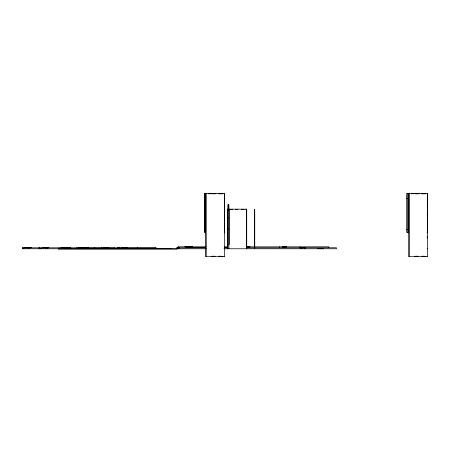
<?xml version="1.0" encoding="UTF-8"?>
<svg xmlns="http://www.w3.org/2000/svg" width="450" height="450" viewBox="0 0 450 450"><rect width="100%" height="100%" fill="white"/><g stroke="black" fill="none" stroke-linecap="round" stroke-linejoin="round"><path stroke-width="0.67" d="M205.583 232.92L205.583 193.314L205.583 256.686L224.398 256.686L224.398 193.314L204.593 193.314L204.593 232.425L205.583 232.425M224.398 232.92L224.398 193.314M408.684 232.92L408.684 193.314L408.684 256.686L427.5 256.686L427.5 193.314L406.704 193.314L406.704 232.425L408.684 232.425M427.5 232.92L427.5 193.314M414.045 193.708L411.334 193.77M232.611 209.447L229.995 209.447M427.168 201.566L427.5 201.549M224.066 193.601L224.398 193.601M427.168 193.601L427.5 193.601M211.179 193.686L213.834 193.686M219.763 193.686L222.418 193.686M224.066 193.641L224.398 193.641M414.281 193.686L416.936 193.686M422.865 193.686L425.526 193.686M427.168 193.641L427.5 193.641M212.513 193.725L215.184 193.725M218.458 193.725L221.428 193.725M415.614 193.725L418.286 193.725M421.56 193.725L424.536 193.725M204.593 198.591L204.924 198.591M406.704 198.591L407.036 198.591M407.363 198.591L407.694 198.591M427.168 204.593L427.5 204.593M427.168 205.554L427.5 205.554M228.24 209.323L228.566 209.323M235.277 209.447L237.921 209.447M241.543 209.447L244.187 209.447M245.835 209.447L246.167 209.154M246.724 209.486L246.392 209.486L246.392 248.479L246.724 248.479M227.908 209.649L228.898 209.649M228.898 209.981L229.23 209.981L229.23 244.474L228.898 244.474M227.351 210.105L228.009 210.105M427.168 214.498L427.5 214.498M427.168 214.796L427.5 214.796M227.351 217.429L228.009 217.429M227.351 218.379L228.009 218.379M427.168 223.082L427.5 223.082M427.168 225.36L427.5 225.36M227.351 228.628L228.009 228.628M204.593 229.449L204.924 229.449M406.704 229.449L407.036 229.449M407.363 229.449L407.694 229.449M227.351 229.579L228.009 229.579M427.168 232.594L427.5 232.594M427.168 232.633L427.5 232.633M427.168 236.256L427.5 236.256M427.168 237.915L427.5 237.915M184.989 246.538L192.42 246.538L192.42 246.87M246.313 246.538L249.868 246.538L249.868 246.87M282.341 246.538L286.307 246.538L286.284 246.87M205.971 246.825L178.037 246.825L178.037 247.776M224.128 246.825L227.621 246.825M246.696 246.87L328.882 246.825L328.882 247.776M24.418 247.489L31.202 247.489L31.202 247.815M42.773 247.489L48.797 247.489L48.797 247.815M61.003 247.489L70.149 247.489L70.149 247.815M78.497 247.489L88.734 247.489L88.734 247.815M205.65 247.528L186.671 247.528L186.683 246.87M224.612 247.528L227.424 247.528M299.767 247.489L302.169 247.489L302.169 247.815M179.207 247.776L176.67 247.776L176.67 248.766M301.421 247.776L336.476 247.776L336.476 248.766L223.999 248.766M155.998 247.815L22.5 247.815L22.5 248.766L206.201 248.766M205.746 247.815L177.424 247.815L177.424 248.766M224.398 247.815L227.453 247.815M246.358 247.815L305.184 247.815L305.184 248.766M76.753 248.107L78.851 248.107M88.627 248.107L103.292 248.107M108.877 248.107L114.469 248.107L114.463 247.815M118.26 248.107L121.753 248.107M126.641 248.107L155.976 248.107M176.67 248.107L179.207 248.107M155.79 248.434L171.191 248.434L171.191 248.766M246.392 248.434L246.724 248.434M317.452 248.434L323.471 248.434L323.471 248.766M94.433 248.479L101.391 248.479L101.391 247.815M101.722 248.479L137.537 248.479M137.818 248.479L155.976 248.479M211.179 256.314L213.834 256.314M219.763 256.314L222.418 256.314M224.066 256.343L224.398 256.343L224.066 256.399M414.281 256.314L416.936 256.314M422.865 256.314L425.526 256.314M427.168 256.343L427.5 256.343L427.168 256.399M427.168 248.434L427.5 248.451M425.52 193.77L421.56 193.77M424.198 256.23L421.56 256.23M419.254 193.77L415.614 193.77M418.258 256.23L415.614 256.23M409.343 193.314L409.343 256.686M407.694 193.314L407.694 232.425M323.218 248.434L323.218 248.766M321.784 248.434L321.806 248.766M321.637 248.434L321.637 248.766M321.176 248.434L321.176 248.766M321.002 248.434L320.991 248.766M320.839 248.434L320.839 248.766M320.58 248.434L320.58 248.766M320.361 248.434L320.338 248.766M320.034 248.434L320.034 248.766M320.017 248.434L320.017 248.766M319.787 248.434L319.787 248.766M319.613 248.434L319.613 248.766M319.343 248.434L319.343 248.766M318.6 248.434L318.6 248.766M318.527 248.434L318.527 248.766M318.004 248.434L318.004 248.766M317.571 248.434L317.571 248.766M305.083 247.815L305.083 248.766M302.029 247.489L302.029 247.815M301.899 247.489L301.899 247.815M301.674 247.489L301.674 247.815M301.534 247.489L301.534 247.815M301.455 247.489L301.455 247.815M301.247 247.489L301.196 247.815M300.791 247.489L300.769 247.815M300.634 247.489L300.634 247.815M300.606 247.489L300.606 247.815M300.308 247.489L300.262 247.815M300.066 246.87L300.06 247.815M299.97 247.489L300.026 247.815M286.267 246.538L286.267 246.87M285.907 246.538L285.907 246.87M285.846 246.538L285.846 246.87M285.677 246.538L285.677 246.87M285.238 246.538L285.249 246.87M285.097 246.538L285.097 246.87M285.03 246.538L285.03 246.87M284.895 246.538L284.895 246.87M284.822 246.538L284.822 246.87M284.749 246.538L284.766 246.87M284.636 246.538L284.636 246.87M284.423 246.538L284.445 246.87M284.287 246.538L284.287 246.87M284.141 246.538L284.214 246.87M283.838 246.538L283.838 246.87M283.579 246.538L283.59 246.87M283.146 246.538L283.151 246.87M283.005 246.538L283.005 246.87M282.971 246.538L282.971 246.87M282.859 246.538L282.859 246.87M282.538 246.538L282.538 246.87M282.398 246.538L282.398 246.87M279.523 246.87L279.523 247.815M249.761 246.538L249.761 246.87M249.677 246.538L249.677 246.87M249.514 246.538L249.514 246.87M249.306 246.538L249.306 246.87M249.086 246.538L249.086 246.87M248.889 246.538L248.889 246.87M248.822 246.538L248.822 246.87M248.754 246.538L248.743 246.87M248.648 246.538L248.597 246.87M248.473 246.538L248.49 246.87M248.31 246.538L248.31 246.87M248.248 246.538L248.248 246.87M246.977 246.538L246.977 246.87M246.724 248.766L246.724 209.154L227.351 209.154L227.351 248.766M246.656 246.538L246.656 246.87M246.538 246.538L246.538 246.87M228.898 248.766L228.898 204.699L227.908 204.699L227.908 248.766M228.566 204.699L228.566 209.981M228.24 204.699L228.24 209.981M222.418 193.77L218.458 193.77M221.096 256.23L218.458 256.23M216.152 193.77L212.513 193.77M215.156 256.23L212.513 256.23M210.87 193.77L208.226 193.77M206.241 193.314L206.241 256.686M204.924 193.314L204.924 232.425M192.206 246.538L192.206 246.87M191.908 246.538L191.908 246.87M191.464 246.538L191.464 246.87M191.008 246.538L191.008 246.87M190.755 246.538L190.794 246.87M190.586 246.538L190.586 246.87M190.496 246.538L190.496 246.87M190.052 246.538L190.052 246.87M189.996 246.538L189.996 246.87M189.596 246.538L189.596 246.87M189.343 246.538L189.343 246.87M188.561 246.538L188.584 246.87M187.796 246.538L187.796 246.87M187.695 246.538L187.695 246.87M187.554 246.538L187.549 246.87M187.149 246.538L187.149 246.87M186.953 246.538L186.953 246.87M186.857 246.538L186.857 246.87M186.778 246.538L186.778 246.87M186.519 246.538L186.519 246.87M186.384 246.538L186.384 246.87M186.143 246.538L186.143 246.87M185.541 246.538L185.541 246.87M185.445 246.538L185.445 246.87M185.366 246.538L185.366 246.87M185.107 246.538L185.107 246.87M178.431 246.87L178.431 248.766M177.879 247.815L177.879 248.479M177.806 247.776L177.756 248.479M177.711 247.815L177.711 248.479M177.126 248.766L177.126 249.097L58.297 249.097L58.297 248.766M155.976 247.815L155.976 248.766M137.537 247.815L137.537 248.766M126.962 247.815L126.962 247.489L121.416 247.489L121.416 247.815M126.765 247.489L126.765 247.815M126.264 247.489L126.264 247.815M126.242 247.489L126.242 247.815M124.976 247.489L124.976 247.815M124.836 247.489L124.808 247.815M124.492 247.489L124.492 247.815M122.867 247.489L122.867 247.815M122.372 247.489L122.372 247.815M119.627 247.815L119.627 248.766M118.26 247.815L118.26 248.479M117.934 247.815L117.934 248.479M117.804 247.815L117.804 248.479M108.804 247.815L108.804 247.489L103.258 247.489L103.258 247.815M108.608 247.489L108.608 247.815M108.09 247.489L108.09 247.815M106.824 247.489L106.824 247.815M106.656 247.489L106.678 247.815M106.335 247.489L106.335 247.815M104.715 247.489L104.715 247.815M104.214 247.489L104.214 247.815M101.722 247.815L101.722 248.766M101.43 247.815L101.43 248.479M101.267 247.815L101.267 248.479M94.703 247.815L94.703 248.766M88.521 247.489L88.521 247.815M88.222 247.489L88.222 247.815M87.778 247.489L87.778 247.815M87.694 247.489L87.694 247.815M87.407 247.489L87.407 247.815M87.323 247.489L87.323 247.815M86.901 247.489L86.901 247.815M86.726 247.489L86.726 247.815M86.473 247.489L86.473 247.815M86.265 247.489L86.31 247.815M85.894 247.489L85.894 247.815M85.421 247.489L85.421 247.815M85.331 247.489L85.331 247.815M84.876 247.489L84.876 247.815M84.111 247.489L84.111 247.815M83.942 247.489L83.942 247.815M83.863 247.489L83.863 247.815M83.267 247.489L83.267 247.815M83.171 247.489L83.171 247.815M83.093 247.489L83.093 247.815M82.834 247.489L82.834 247.815M82.637 247.489L82.637 247.815M82.558 247.489L82.558 247.815M82.069 247.489L82.069 247.815M81.872 247.489L81.872 247.815M81.506 247.489L81.506 247.815M81.416 247.489L81.416 247.815M81.039 247.489L81.039 247.815M80.595 247.489L80.595 247.815M80.168 247.489L80.168 247.815M79.571 247.489L79.571 247.815M79.386 247.489L79.386 247.815M78.84 247.489L78.84 247.815M78.778 247.489L78.778 247.815M78.576 247.489L78.576 247.815M78.193 247.815L78.193 248.479M76.753 247.815L76.798 248.766M69.936 247.489L69.936 247.815M69.632 247.489L69.632 247.815M69.193 247.489L69.193 247.815M69.103 247.489L69.103 247.815M68.822 247.489L68.822 247.815M68.737 247.489L68.737 247.815M68.484 247.489L68.462 247.815M68.316 247.489L68.316 247.815M68.141 247.489L68.141 247.815M67.888 247.489L67.888 247.815M67.68 247.489L67.719 247.815M67.309 247.489L67.309 247.815M66.836 247.489L66.836 247.815M66.741 247.489L66.741 247.815M66.291 247.489L66.291 247.815M65.678 247.489L65.678 247.815M65.526 247.489L65.526 247.815M65.357 247.489L65.357 247.815M65.284 247.489L65.273 247.815M65.143 247.489L65.143 247.815M65.064 247.489L65.064 247.815M64.682 247.489L64.682 247.815M64.575 247.489L64.586 247.815M64.508 247.489L64.508 247.815M64.378 247.489L64.378 247.815M64.249 247.489L64.249 247.815M64.013 247.489L64.013 247.815M63.917 247.489L63.917 247.815M63.546 247.489L63.546 247.815M63.101 247.489L63.101 247.815M62.674 247.489L62.674 247.815M62.078 247.489L62.078 247.815M61.892 247.489L61.892 247.815M61.346 247.489L61.284 247.815M61.082 247.489L61.082 247.815M58.888 247.815L58.888 248.766M48.578 247.489L48.578 247.815M48.279 247.489L48.279 247.815M47.841 247.489L47.841 247.815M47.751 247.489L47.751 247.815M47.52 247.815L47.52 247.489L47.469 247.815M47.379 247.489L47.379 247.815M46.991 247.489L46.958 247.815M46.907 247.489L46.907 247.815M46.783 247.489L46.783 247.815M46.536 247.489L46.536 247.815M46.417 247.489L46.417 247.815M46.367 247.489L46.328 247.815M46.226 247.489L46.226 247.815M45.956 247.489L45.956 247.815M45.861 247.489L45.861 247.815M45.765 247.489L45.765 247.815M45.484 247.489L45.484 247.815M45.388 247.489L45.388 247.815M44.938 247.489L44.944 247.815M44.522 247.489L44.522 247.815M44.173 247.489L44.173 247.815M43.999 247.489L43.999 247.815M43.926 247.489L43.926 247.815M43.734 247.489L43.734 247.815M43.324 247.489L43.324 247.815M43.228 247.489L43.228 247.815M43.149 247.489L43.127 247.815M42.93 247.489L42.93 247.815M42.891 247.489L42.891 247.815M40.984 247.815L40.984 248.766M39.617 247.815L39.617 248.479M39.454 247.815L39.454 248.479M39.369 247.815L39.369 248.479M39.043 247.815L39.043 248.479M30.982 247.489L30.982 247.815M30.684 247.489L30.684 247.815M30.246 247.489L30.156 247.815M29.784 247.489L29.784 247.815M29.537 247.489L29.514 247.815M29.363 247.489L29.363 247.815M29.188 247.489L29.188 247.815M29.087 247.489L29.087 247.815M28.941 247.489L28.941 247.815M28.772 247.815L28.772 247.489L28.688 247.815M28.474 247.489L28.558 247.815M28.361 247.489L28.361 247.815M27.984 247.489L27.984 247.815M27.889 247.489L27.889 247.815M27.793 247.489L27.793 247.815M27.427 247.489L27.343 247.815L27.332 247.489M26.955 247.489L26.955 247.815M26.511 247.489L26.573 247.815M26.404 247.489L26.404 247.815M26.331 247.489L26.331 247.815M26.089 247.489L26.089 247.815M25.729 247.489L25.729 247.815M25.633 247.489L25.633 247.815M25.492 247.489L25.554 247.815M25.296 247.489L25.296 247.815M24.756 247.489L24.756 247.815M24.694 247.489L24.694 247.815M24.497 247.489L24.497 247.815M23.079 247.815L23.074 248.766M22.911 247.815L22.911 248.479M22.832 247.815L22.832 248.479M254.745 209.486L254.419 209.486L254.419 248.434L254.745 248.434L254.745 209.486M300.442 247.815L300.442 247.489L300.414 247.815M285.362 246.87L285.362 246.538L285.294 246.87M283.534 246.87L283.534 246.538L283.466 246.87M247.106 246.87L247.106 246.538L247.089 246.87M189.174 246.87L189.174 246.538L189.107 246.87M87.069 247.815L87.069 247.489L87.047 247.815M78.362 248.479L78.362 247.815L78.323 248.479M47.132 247.815L47.132 247.489L47.109 247.815"/></g></svg>
